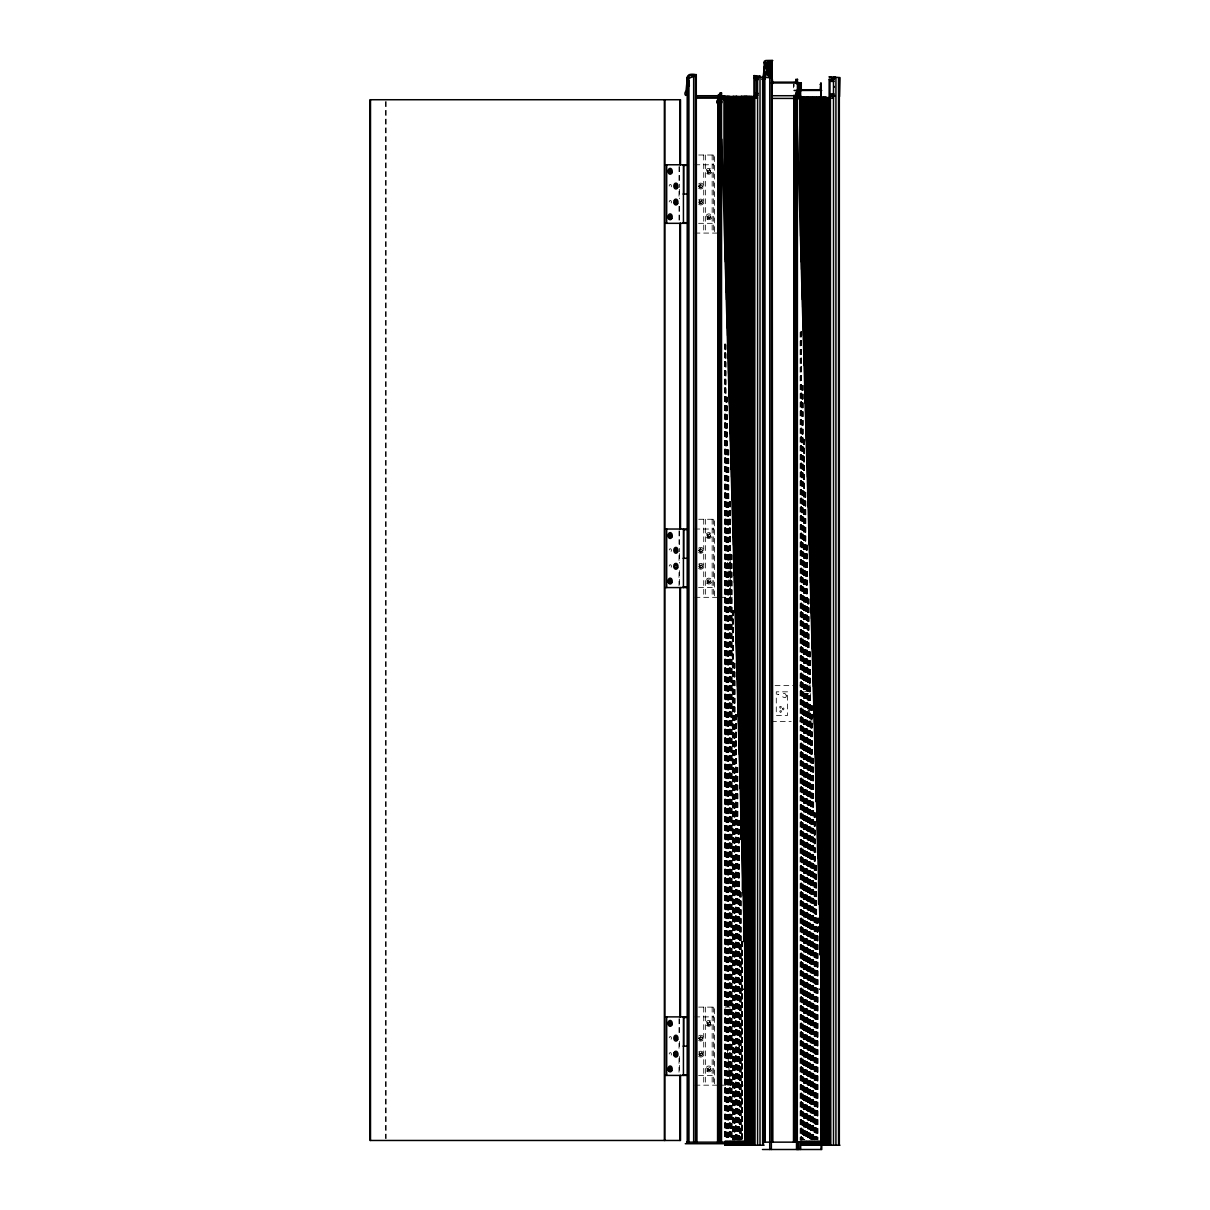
<?xml version="1.0" encoding="UTF-8"?>
<svg xmlns="http://www.w3.org/2000/svg" width="1210" height="1210" viewBox="0 0 1210 1210"><rect width="100%" height="100%" fill="white"/><g stroke="black" fill="none" stroke-linecap="round" stroke-linejoin="round"><path stroke-width="0.75" stroke-dasharray="5 3.75" d="M730.159 1045.334L730.311 1085.173L727.119 1046.151M730.159 557.492L730.311 597.332L727.119 558.309M730.159 559.111L730.311 558.717A1.633 1.633 0 0 0 728.329 556.736A1.633 1.633 0 0 0 727.588 559.459A1.633 1.633 0 0 0 730.311 558.717M739.098 1046.968L739.098 1045.334M810.685 693.602L810.624 695.432M812.288 709.151L810.534 708.425L812.288 707.699M698.745 185.916L700.242 185.705L700.409 184.117L701.014 185.599L702.617 185.765L701.119 186.37L700.953 187.974L700.348 186.491L698.745 186.31M698.745 550.187L700.242 549.975L700.409 548.372L701.014 549.869L702.617 550.036L701.119 550.641L700.953 552.229L700.348 550.747L698.745 550.58M698.745 1038.029L700.242 1037.817L700.409 1036.214L701.014 1037.711L702.617 1037.878L701.119 1038.483L700.953 1040.086L700.348 1038.588L698.745 1038.422M698.714 155.016L714.611 155.016L714.611 233.076M694.797 164.772L713.688 164.772M698.563 223.321L713.688 223.321M694.963 233.076L717.061 233.076M698.714 519.271L714.611 519.271L714.611 597.332M725.047 519.271L730.507 519.271M694.797 529.027L713.688 529.027M698.563 587.576L713.688 587.576M694.963 597.332L717.061 597.332M720.6 597.332L732.322 597.332M799.795 685.147L810.549 685.147M775.066 685.631L792.989 685.631M804.605 691.349L813.982 691.349M804.605 714.913L815.873 714.913M799.795 720.994L812.334 720.994M771.481 721.478L791.204 721.478M698.714 1007.128L714.611 1007.128L714.611 1085.173M725.047 1007.128L741.624 1007.128M694.797 1016.884L713.688 1016.884M698.563 1075.418L713.688 1075.418M694.963 1085.173L717.061 1085.173M720.6 1085.173L744.483 1085.173M818.051 917.573L818.247 927.011M817.975 918.012L818.247 931.246M818.141 918.405L817.93 1139.578M817.718 918.405L817.718 1139.578M817.506 918.405L817.506 1139.578M817.294 918.405L817.294 1139.578M817.083 918.405L817.083 1139.578M816.659 865.483L816.871 1139.578M816.447 865.483L816.447 1139.578M816.236 865.483L816.236 1139.578M816.024 865.483L816.024 1139.578M815.812 865.483L815.812 1139.578M815.601 865.483L815.601 1139.578M815.177 812.545L815.389 1139.578M814.965 812.545L814.965 1139.578M814.753 812.545L814.753 1139.578M814.542 812.545L814.542 1139.578M814.33 812.545L814.33 1139.578M814.118 812.545L814.118 1139.578M813.695 758.352L813.695 1139.578M813.483 758.352L813.483 1139.578M813.271 758.352L813.271 1139.578M813.059 758.352L813.059 1139.578M812.636 758.352L812.848 1139.578M812.424 758.352L812.424 1139.578M812.212 705.521L812.212 1139.578M812.001 705.521L812.001 1139.578M811.789 705.521L811.789 1139.578M811.577 705.521L811.577 1139.578M811.366 705.521L811.154 1139.578M810.942 705.521L810.942 1139.578M810.73 705.521L810.73 1139.578M810.519 651.872L810.519 1139.578M810.307 651.872L810.307 1139.578M809.883 651.872L809.883 1139.578M809.672 651.872L809.672 1139.578M809.46 651.872L809.46 1139.578M809.248 651.872L809.248 1139.578M809.036 598.95L809.036 1139.578M808.824 598.95L808.824 1139.578M808.401 598.95L808.401 1139.578M808.189 598.95L808.189 1139.578M807.978 598.95L807.978 1139.578M807.766 598.95L807.766 1139.578M807.554 545.105L807.342 1139.578M807.13 545.105L807.13 1139.578M806.919 545.105L806.919 1139.578M806.707 545.105L806.707 1139.578M806.495 545.105L806.495 1139.578M806.284 545.105L806.284 1139.578M805.86 492.258L806.072 1139.578M805.648 492.258L805.648 1139.578M805.436 492.258L805.436 1139.578M805.225 492.258L805.225 1139.578M805.013 492.258L805.013 1139.578M804.59 439.411L804.801 1139.578M804.378 439.411L804.378 1139.578M804.166 439.411L804.166 1139.578M803.954 439.411L803.954 1139.578M803.742 439.411L803.742 1139.578M803.531 439.411L803.319 1139.578M803.107 385.34L803.107 1139.578M802.895 385.34L802.895 1139.578M802.684 385.34L802.684 1139.578M802.472 385.34L802.472 1139.578M802.048 385.34L802.26 1139.578M801.837 385.34L801.837 1139.578M801.625 331.842L801.625 1139.578M801.413 331.842L801.307 1140.274M801.202 331.842L801.277 1140.062M800.99 331.842L800.99 1139.578M800.551 331.827L800.657 1140.274M800.128 332.266L800.128 1140.274M794.123 81.539L794.123 87.816M793.473 84.034L793.473 87.816M742.607 941.456L742.607 1139.941M742.441 941.425L742.395 1139.941M742.229 941.425L742.184 1139.941M741.806 941.425L741.972 1139.941M741.594 941.425L741.548 1139.941M741.382 941.425L741.337 1139.941M741.125 892.315L741.125 1139.941M740.959 891.936L740.913 1139.941M740.535 891.936L740.702 1139.941M740.323 891.936L740.49 1139.941M740.112 891.936L740.066 1139.941M739.9 891.936L739.855 1139.941M739.688 891.936L739.643 1139.941M739.431 820.471L739.431 1139.941M739.219 820.471L739.219 1139.941M738.796 820.471L739.008 1139.941M738.584 820.471L738.584 1139.941M738.372 820.471L738.372 1139.941M738.16 820.471L738.16 1139.941M737.949 767.548L737.949 1139.941M737.525 767.548L737.525 1139.941M737.313 767.548L737.313 1139.941M737.102 767.548L737.102 1139.941M736.89 767.548L736.89 1139.941M736.512 714.944L736.678 1139.941M736.466 714.626L736.255 1139.941M736.043 714.626L736.043 1139.941M735.831 714.626L735.831 1139.941M735.62 714.626L735.62 1139.941M735.408 714.626L735.408 1139.941M735.014 663.216L735.196 1139.941M734.803 663.216L734.773 1139.941M734.591 663.216L734.561 1139.941M734.379 663.216L734.349 1139.941M734.167 663.216L734.137 1139.941M733.956 663.216L733.925 1139.941M733.532 610.294L733.714 1139.941M733.32 610.294L733.29 1139.941M733.109 610.294L733.078 1139.941M732.897 610.294L732.867 1139.941M732.473 610.294L732.655 1139.941M732.262 610.294L732.443 1139.941M732.02 554.891L732.02 1139.941M731.838 554.528L731.808 1139.941M731.626 554.528L731.596 1139.941M731.203 554.528L731.385 1139.941M730.991 554.528L731.173 1139.941M730.779 554.528L730.749 1139.941M730.538 502.059L730.538 1139.941M730.371 501.515L730.326 1139.941M730.144 501.696L730.114 1139.941M729.721 501.696L729.902 1139.941M729.509 501.696L729.69 1139.941M729.297 501.696L729.267 1139.941M729.086 501.696L729.055 1139.941M728.843 449.969L728.843 1139.941M728.632 449.969L728.632 1139.941M728.42 449.969L728.42 1139.941M727.996 449.969L727.996 1139.941M727.785 449.969L727.785 1139.941M727.573 449.969L727.573 1139.941M727.361 397.046L727.361 1139.941M726.938 397.046L726.938 1139.941M726.711 397.046L726.711 1139.941M726.499 397.046L726.499 1139.941M726.287 397.046L726.287 1139.941M725.909 345.047L726.076 1139.941M725.864 344.124L725.652 1139.941M725.44 344.124L725.44 1139.941M725.229 344.124L725.38 1140.274M725.017 344.124L725.017 1139.941M724.805 344.124L724.73 1140.274M724.593 344.124L724.593 1139.941M713.673 155.016L713.673 233.076M713.673 519.271L713.673 597.332M713.673 1007.128L713.673 1085.173M712.161 155.016L712.161 233.076M712.161 519.271L712.161 597.332M712.161 1007.128L712.161 1085.173M705.354 155.016L705.354 233.076M705.354 519.271L705.354 597.332M705.354 1007.128L705.354 1085.173M703.721 155.016L703.721 233.076M703.721 519.271L703.721 597.332M703.721 1007.128L703.721 1085.173M679.521 166.662L679.521 187.429M679.521 189.32L679.521 198.773M679.521 206.32L679.521 221.43M679.521 530.918L679.521 551.699M679.521 553.59L679.521 563.028M679.521 570.576L679.521 585.685M679.521 1018.775L679.521 1033.869M679.521 1041.432L679.521 1048.979M679.521 1056.542L679.521 1073.527M679.007 166.662L679.007 181.772M679.007 191.21L679.007 196.882M679.007 206.32L679.007 221.43M679.007 530.918L679.007 544.137M679.007 555.466L679.007 561.137M679.007 572.466L679.007 585.685M679.007 1018.775L679.007 1033.869M679.007 1043.322L679.007 1048.979M679.007 1058.432L679.007 1073.527M386.141 101.61L386.141 1138.58M385.642 101.61L385.642 1138.58M698.609 564.238A2.934 2.934 0 0 1 702.753 564.238A2.934 2.934 0 0 1 702.753 568.367A2.934 2.934 0 0 1 698.609 568.367M698.609 548.236A2.934 2.934 0 0 1 702.753 548.236A2.934 2.934 0 0 1 702.753 552.38A2.934 2.934 0 0 1 698.609 552.38M698.609 199.983A2.934 2.934 0 0 1 702.753 199.983A2.934 2.934 0 0 1 702.753 204.112A2.934 2.934 0 0 1 698.609 204.112M698.609 183.981A2.934 2.934 0 0 1 702.753 183.981A2.934 2.934 0 0 1 702.753 188.11A2.934 2.934 0 0 1 698.609 188.11M698.609 1052.08A2.934 2.934 0 0 1 702.753 1052.08A2.934 2.934 0 0 1 702.753 1056.224A2.934 2.934 0 0 1 698.609 1056.224M698.609 1036.078A2.934 2.934 0 0 1 702.753 1036.078A2.934 2.934 0 0 1 702.753 1040.222A2.934 2.934 0 0 1 698.609 1040.222M786.318 695.795L786.318 696.053A1.603 1.603 0 0 1 784.549 697.656C778.832 696.4 784.927 690.033 786.318 695.795M708.394 217.165L709.06 218.738L709.166 217.225L710.739 216.575L709.226 216.454L708.576 214.881L708.455 216.393L706.867 216.666L708.394 217.165M708.394 581.435L708.667 583.008L709.166 581.496L710.678 581.602L709.226 580.709L709.347 579.212L708.455 580.649L706.942 580.528L708.394 581.435M708.394 1069.277L708.667 1070.865L709.166 1069.337L710.678 1069.458L709.226 1068.551L709.347 1067.054L708.455 1068.491L706.942 1068.385L708.394 1069.277M777.743 694.237L778.726 694.495L777.743 694.237M782.265 708.652C783.52 712.554 785.305 705.884 782.265 708.652M806.041 693.738L808.204 693.617L806.041 693.738M779.603 706.882C780.465 710.89 782.9 704.432 779.603 706.882M779.754 711.147C780.616 715.17 783.052 708.697 779.754 711.147M808.507 706.776C809.369 710.799 811.804 704.326 808.507 706.776M808.053 710.663C808.93 714.686 811.35 708.213 808.053 710.663M706.988 170.58L708.304 171.502L708.107 173.106L709.045 171.79L710.633 171.971L709.317 171.049L709.514 169.46L708.591 170.776L706.988 170.58M706.988 534.835L708.304 535.758L708.107 537.361L709.045 536.045L710.633 536.242L709.317 535.319L709.514 533.716L708.591 535.032L706.988 534.835M706.988 1022.692L708.304 1023.615L708.107 1025.203L709.045 1023.887L710.633 1024.083L709.317 1023.161L709.514 1021.558L708.591 1022.873L706.988 1022.692M699.304 200.663L700.136 202.04L699.304 203.431L700.681 202.599L702.057 203.431L701.24 202.04L702.057 200.663L700.681 201.495L699.304 200.663M699.304 564.919L700.136 566.31L699.304 567.687L700.681 566.855L702.057 567.687L701.24 566.31L702.057 564.919L700.681 565.751L699.304 564.919M699.304 1052.776L700.136 1054.152L699.304 1055.528L700.681 1054.697L702.057 1055.528L701.24 1054.152L702.057 1052.776L700.681 1053.592L699.304 1052.776M787.559 691.833L776.291 691.833L776.291 715.397L787.559 715.397L787.559 691.833M707.895 172.546A1.558 1.558 0 0 0 710.361 171.442A1.558 1.558 0 0 0 708.183 169.854A1.558 1.558 0 0 0 707.895 172.546M699.864 187.459A1.633 1.633 0 0 0 702.314 186.037A1.754 1.754 0 0 0 699.803 184.525A1.754 1.754 0 0 0 699.803 187.565A1.754 1.754 0 0 0 702.435 186.037A1.633 1.633 0 0 0 699.864 184.631A1.633 1.633 0 0 0 699.864 187.459M699.864 203.446A1.633 1.633 0 0 0 702.314 202.04A1.754 1.754 0 0 0 699.803 200.527A1.754 1.754 0 0 0 699.803 203.567A1.754 1.754 0 0 0 702.435 202.04A1.633 1.633 0 0 0 699.864 200.633A1.633 1.633 0 0 0 699.864 203.446M708.001 218.224A1.633 1.633 0 0 0 710.436 216.817A1.633 1.633 0 0 0 708.001 215.395A1.633 1.633 0 0 0 708.001 218.224M708.001 536.953A1.633 1.633 0 0 0 710.436 535.531A1.754 1.754 0 0 0 707.941 534.018A1.754 1.754 0 0 0 707.941 537.058A1.754 1.754 0 0 0 710.572 535.531A1.633 1.633 0 0 0 708.001 534.124A1.633 1.633 0 0 0 708.001 536.953M699.864 551.715A1.633 1.633 0 0 0 702.314 550.308A1.754 1.754 0 0 0 699.803 548.78A1.754 1.754 0 0 0 699.803 551.82A1.754 1.754 0 0 0 702.435 550.308A1.633 1.633 0 0 0 699.864 548.901A1.633 1.633 0 0 0 699.864 551.715M699.864 567.717A1.633 1.633 0 0 0 702.314 566.31A1.754 1.754 0 0 0 699.803 564.783A1.754 1.754 0 0 0 699.803 567.823A1.754 1.754 0 0 0 702.435 566.31A1.633 1.633 0 0 0 699.864 564.904A1.633 1.633 0 0 0 699.864 567.717M708.001 582.479A1.633 1.633 0 0 0 710.436 581.072A1.754 1.754 0 0 0 707.941 579.545A1.754 1.754 0 0 0 707.941 582.585A1.754 1.754 0 0 0 710.572 581.072A1.633 1.633 0 0 0 708.001 579.666A1.633 1.633 0 0 0 708.001 582.479M707.154 583.492A2.934 2.934 0 0 0 711.737 581.299A2.934 2.934 0 0 0 707.548 578.425A2.934 2.934 0 0 0 707.154 583.492M707.094 537.905A2.934 2.934 0 0 0 711.722 535.848A2.934 2.934 0 0 0 707.623 532.869A2.934 2.934 0 0 0 707.094 537.905M671.187 567.248A1.558 1.104 -90 0 0 670.446 564.752A1.558 1.104 -90 0 0 669.296 566.915A1.558 1.104 -90 0 0 671.187 567.248M671.081 551.412A1.558 1.104 -90 0 0 670.597 548.795A1.558 1.104 -90 0 0 669.236 550.701A1.558 1.104 -90 0 0 671.081 551.412M707.351 219.343A2.934 2.934 0 0 0 711.737 216.817A2.934 2.934 0 0 0 707.351 214.276A2.934 2.934 0 0 0 707.351 219.343M707.351 173.816A2.934 2.934 0 0 0 711.737 171.275A2.934 2.934 0 0 0 707.351 168.75A2.934 2.934 0 0 0 707.351 173.816M707.578 172.516A1.754 1.754 0 0 0 710.512 171.729A1.754 1.754 0 0 0 708.364 169.582A1.754 1.754 0 0 0 707.578 172.516M707.578 218.057A1.754 1.754 0 0 0 710.512 217.271A1.754 1.754 0 0 0 708.364 215.108A1.754 1.754 0 0 0 707.578 218.057M671.187 202.977A1.558 1.104 -90 0 0 670.446 200.497A1.558 1.104 -90 0 0 669.296 202.66A1.558 1.104 -90 0 0 671.187 202.977M671.263 186.824A1.558 1.104 -90 0 0 670.31 184.48A1.558 1.104 -90 0 0 669.357 186.824A1.558 1.104 -90 0 0 671.263 186.824M707.154 1071.334A2.934 2.934 0 0 0 711.737 1069.141A2.934 2.934 0 0 0 707.548 1066.282A2.934 2.934 0 0 0 707.154 1071.334M707.094 1025.747A2.934 2.934 0 0 0 711.722 1023.69A2.934 2.934 0 0 0 707.623 1020.711A2.934 2.934 0 0 0 707.094 1025.747M707.578 1024.628A1.754 1.754 0 0 0 710.512 1023.841A1.754 1.754 0 0 0 708.364 1021.694A1.754 1.754 0 0 0 707.578 1024.628M699.44 1039.39A1.754 1.754 0 0 0 702.375 1038.603A1.754 1.754 0 0 0 700.227 1036.456A1.754 1.754 0 0 0 699.44 1039.39M699.44 1055.392A1.754 1.754 0 0 0 702.375 1054.606A1.754 1.754 0 0 0 700.227 1052.458A1.754 1.754 0 0 0 699.44 1055.392M707.578 1070.154A1.754 1.754 0 0 0 710.512 1069.368A1.754 1.754 0 0 0 708.364 1067.22A1.754 1.754 0 0 0 707.578 1070.154M708.001 1024.794A1.633 1.633 0 0 0 710.436 1023.388A1.633 1.633 0 0 0 708.001 1021.981A1.633 1.633 0 0 0 708.001 1024.794M699.864 1039.556A1.633 1.633 0 0 0 702.314 1038.15A1.633 1.633 0 0 0 699.864 1036.743A1.633 1.633 0 0 0 699.864 1039.556M699.864 1055.559A1.633 1.633 0 0 0 702.314 1054.152A1.633 1.633 0 0 0 699.864 1052.745A1.633 1.633 0 0 0 699.864 1055.559M708.001 1070.321A1.633 1.633 0 0 0 710.436 1068.914A1.633 1.633 0 0 0 708.001 1067.507A1.633 1.633 0 0 0 708.001 1070.321M671.187 1055.09A1.558 1.104 -90 0 0 670.446 1052.609A1.558 1.104 -90 0 0 669.296 1054.757A1.558 1.104 -90 0 0 671.187 1055.09M671.081 1039.254A1.558 1.104 -90 0 0 670.597 1036.637A1.558 1.104 -90 0 0 669.236 1038.558A1.558 1.104 -90 0 0 671.081 1039.254M727.936 1047.557A1.633 1.633 0 0 0 730.371 1046.151A1.633 1.633 0 0 0 727.936 1044.744A1.633 1.633 0 0 0 727.936 1047.557M736.875 1047.557A1.633 1.633 0 0 0 739.325 1046.151A1.633 1.633 0 0 0 736.875 1044.744A1.633 1.633 0 0 0 736.875 1047.557"/><path stroke-width="1.5" d="M771.36 63.359L769.983 64.493L769.983 75.837M754.737 94.637L756.114 93.457L756.371 98.192M829.969 95.756L831.33 94.577L831.588 95.529L834.991 95.529M764.448 66.686C765.416 64.841 762.179 60.969 765.794 60.5C783.883 59.971 759.683 61.68 771.36 63.101M694.963 76.185L690.955 77.425M688.399 76.835C686.085 72.176 701.951 75.217 693.663 75.186L693.663 1142.149M758.489 77.198L756.114 79.482L754.737 78.317M764.448 62.905L765.068 62.133L763.616 76.911L762.421 76.865M763.933 73.659L765.068 62.133L763.117 76.865L764.569 73.719L764.085 77.758L764.085 72.025M765.144 67.957L765.068 62.133M767.322 70.649L768.017 71.889L765.673 72.297L764.569 75.368M766.505 63.843L766.505 70.649M694.963 76.079C679.793 73.25 691.318 83.959 686.418 92.157C685.374 89.858 683.937 94.834 685.813 95.469M685.919 92.111L687.356 77.682L687.855 85.29M686.403 92.217L687.295 89.843M687.87 77.667L686.448 94.819M687.945 83.384L686.736 88.965L687.855 90.689M688.55 76.865L688.671 76.124M689.14 81.01L689.307 86.016M762.466 79.542L762.587 78.801M686.524 90.553L687.235 89.933L687.235 1142.149M763.268 78.06L764.115 77.788M820.093 90.039L820.788 83.127M743.59 98.267L742.895 99.477L743.847 99.734M744.891 96.694L744.558 97.813M820.819 96.694L820.123 97.904L821.061 98.161M769.726 1149.5L769.726 63.994L767.306 65.174L771.36 65.174M723.111 96.286L721.841 96.286M724.17 96.482L725.229 96.286L725.38 258.849M725.652 96.482L727.149 96.286M725.062 98.01L725.486 262.01M725.486 98.01L726.121 284.652M725.909 98.01L726.333 292.2M726.333 98.01L726.544 299.747M728.208 96.286L726.938 96.286M726.544 98.01L726.968 314.857M727.391 98.01L727.815 343.156M727.815 98.01L728.027 350.703M729.69 96.286L728.42 96.286M729.69 96.482L732.231 96.482M728.45 98.01L728.874 380.908M728.874 98.01L729.297 396.003M729.297 98.01L729.509 403.55M729.933 98.01L730.356 433.755M730.356 98.01L730.779 448.849M732.443 96.482L733.502 96.286M731.203 98.01L731.415 469.601M731.415 98.01L731.838 484.711M731.838 98.01L732.262 499.806M732.262 98.01L732.685 514.9M732.685 98.01L732.897 522.448M732.897 98.01L733.32 537.542M733.744 98.01L734.167 567.747M734.167 98.01L734.379 575.294M734.379 98.01L734.803 590.389M736.466 96.286L733.714 96.286M734.803 98.01L735.226 605.484M735.226 98.01L735.65 618.703M735.65 98.01L735.861 626.251M735.861 98.01L736.3 641.345M736.724 98.01L737.147 671.55M737.147 98.01L737.359 679.097M737.782 98.01L738.206 709.287M738.206 98.01L738.629 724.382M738.629 98.01L738.841 737.601M740.278 96.482L741.76 96.286M739.265 98.01L739.688 762.134M739.688 98.01L740.112 788.557M740.112 98.01L740.323 788.557M740.323 98.01L740.747 797.995M740.747 98.01L741.17 839.513M741.17 98.01L741.594 839.513M742.819 96.482L744.301 96.286M741.594 98.01L742.017 843.279M741.806 98.01L742.229 850.827M742.229 98.01L742.441 890.469M743.5 98.01L743.711 941.425M743.711 98.01L744.135 941.425M745.784 96.286L744.089 96.286M745.784 96.482L746.842 96.286M744.77 98.01L745.194 1145.25M745.194 98.01L745.617 1145.25M746.041 98.01L746.464 1145.25M748.113 96.286L747.054 96.286M746.464 98.01L746.676 1145.25M748.113 96.482L749.595 96.286M746.676 98.01L747.311 1145.25M747.099 98.01L747.523 1145.25M747.523 98.01L747.946 1145.25M747.946 98.01L748.158 1145.25M749.595 96.482L751.077 96.286M748.158 98.01L748.37 1145.25M748.582 98.01L749.005 1145.25M749.005 98.01L749.429 1145.25M749.64 98.01L750.064 1145.25M750.064 98.01L750.487 1145.25M750.487 98.01L750.911 1145.25M751.123 98.01L751.546 1145.25M751.546 98.01L751.97 1145.25M752.393 98.01L752.605 1145.25M752.605 98.01L753.028 1145.25M753.028 98.01L753.452 1145.25M754.087 98.01L754.511 1145.25M797.496 97.405L796.437 97.602L797.239 98.418M797.496 97.602L798.978 97.602M798.131 97.602L798.766 97.602M800.672 97.602L801.202 254.463M801.519 97.405L800.778 98.01L801.58 98.827M800.99 98.01L801.943 97.405L801.837 277.105M801.413 98.01L802.154 97.405L802.26 292.2M801.837 98.01L802.578 97.405L802.684 307.31M802.26 98.01L803.001 97.405L802.895 314.857M802.472 98.01L803.425 97.405L803.531 335.609M802.895 98.01L803.637 97.405L803.742 343.156M803.319 98.01L804.06 97.405L804.166 358.266M803.742 98.01L804.484 97.405L804.378 365.813M803.954 98.01L804.907 97.405L805.013 388.455M804.378 98.01L805.119 97.405L805.225 396.003M805.225 98.01L805.966 97.405L806.072 426.207M805.436 98.01L806.389 97.405L806.495 441.302M805.86 98.01L806.813 97.405M806.284 98.01L807.025 97.405L806.919 456.397M806.707 98.01L807.448 97.405L807.554 477.163M806.919 98.01L807.872 97.405M807.342 98.01L808.295 97.405L808.189 499.806M807.766 98.01L808.507 97.405L808.401 507.353M808.189 98.01L808.93 97.405L809.036 529.995M808.401 98.01L809.354 97.405L809.46 545.105M808.824 98.01L809.777 97.405L809.672 552.652M809.248 98.01L809.989 97.405L810.095 567.747M809.672 98.01L810.413 97.405L810.519 582.842M809.883 98.01L810.836 97.405L810.73 590.389M810.307 98.01L811.26 97.405L811.366 613.046M810.73 98.01L811.471 97.405L811.577 618.703M811.577 98.01L812.318 97.405L812.212 641.345M811.789 98.01L812.742 97.405L812.848 663.987M812.212 98.01L812.954 97.405L813.059 671.55M813.059 98.01L813.801 97.405L813.695 694.192M813.271 98.01L814.224 97.405L814.33 716.834M813.695 98.01L814.436 97.405L814.542 724.382M814.542 98.01L815.283 97.405L815.389 754.586M814.753 98.01L815.706 97.405L815.812 767.79M815.601 98.01L816.342 97.405L816.236 801.761M816.024 98.01L816.765 97.405L816.871 805.542M816.236 98.01L817.189 97.405L817.294 820.637M817.083 98.01L817.824 97.405L817.718 852.717M817.506 98.01L818.247 97.405L818.353 858.389M817.718 98.01L818.671 97.405L818.565 903.673M818.141 98.01L818.883 97.405L818.777 903.673M818.565 98.01L819.306 97.405L819.2 903.673M818.989 98.01L819.73 97.405L819.835 954.629M819.2 98.01L820.153 97.405L820.047 954.629M819.624 98.01L820.365 97.405L820.259 954.629M820.047 98.01L820.788 97.405L820.894 954.629M820.683 98.01L821.635 97.405L821.529 1145.25M821.106 98.01L822.059 97.405L822.165 1145.25M821.529 98.01L822.271 97.405L822.376 1145.25M822.165 98.01L823.118 97.405L823.012 1145.25M822.588 98.01L823.541 97.405L823.647 1145.25M823.012 98.01L823.753 97.405L823.859 1145.25M823.647 98.01L824.6 97.405L824.494 1145.25M824.071 98.01L825.023 97.405L825.129 1145.25M824.494 98.01L825.235 97.405L825.341 1145.25M824.917 98.01L825.659 97.405L825.553 1145.25M825.341 98.01L826.082 97.405L826.188 1145.25M825.553 98.01L826.294 97.405L826.4 1145.25M826.4 98.01L826.823 1145.25M826.823 98.01L827.035 1145.25M827.035 98.01L827.459 1145.25M827.459 98.01L827.882 1145.25M827.882 98.01L828.305 1145.25M828.517 98.01L828.941 1145.25M828.941 98.01L829.364 1145.25M830 98.01L830.423 1145.25M830.423 98.01L830.635 1145.25M769.938 77.727L763.344 77.243L762.043 79.361M692.453 75.58L693.663 75.67M768.365 75.58L769.59 75.67M743.606 989.296L745.874 988.494L725.38 96.543L721.084 96.543M819.518 989.296L821.802 988.494L801.307 96.543L796.997 96.543M839.528 96.588L839.982 77.576L833.493 77.107L833.493 1145.25M753.936 77.984L757.263 77.969L757.747 76.88L753.951 75.685L754.087 1145.25M829.969 79.24C840.405 77.939 818.867 75.928 835.656 77.349M740.853 97.435L744.573 97.299L744.77 1145.25M769.983 64.493L766.505 62.179L766.505 71.617M772.161 62.844L771.36 62.844L771.36 76.502M769.726 64.523L771.36 64.523M766.505 71.481L767.322 71.481M769.59 75.186C777.622 75.292 762.739 71.995 764.1 76.744M753.936 75.58L760.44 76.23M759.759 76.245L758.988 77.198M696.279 76.805L695.463 76.805L695.463 1142.149M772.192 76.805L771.39 76.805L771.36 1149.5M757.581 1145.25L757.581 77.107L764.07 77.576M834.991 77.364L831.33 80.601L829.969 79.497M689.307 77.727L690.123 78.015M772.161 77.939L772.812 83.611M764.538 78.847L765.31 78.847M796.407 83.808L796.407 80.026L797.587 79.406L795.756 79.361L795.756 83.127M754.737 79.633L756.371 79.633M756.371 92.852L756.371 79.104L758.383 79.512M833.493 79.512L834.31 79.512M754.737 80.283L757.445 80.283M772.161 82.144L795.756 82.144M771.36 82.976L801.277 82.976L801.277 90.523M821.076 82.976L821.772 1149.5L762.466 1149.5M800.627 84.624L800.112 88.663M797.98 89.737L799.099 89.737M800.627 89.737L821.046 89.737M794.078 90.463L821.726 90.432M696.279 91.612L696.93 1142.149M772.192 91.612L772.842 1142.149M754.737 92.792L757.445 92.792M720.51 1142.149L720.51 93.654L721.538 92.988L719.859 92.988L719.859 1142.149M754.737 93.442L758.156 93.442M754.737 95.091L758.11 95.091M696.279 95.726L717.575 95.726M718.226 95.726L719.859 95.726M772.192 95.726L793.503 95.726M795.772 95.726L793.775 95.681L793.775 98.418L771.965 98.418M829.969 96.21L835.006 96.21M751.077 96.482L753.936 96.482M696.748 97.299L718.558 97.299L718.558 94.561L720.54 94.803L719.209 95.212L719.209 97.299L754.737 97.299M826.294 97.602L829.153 97.602M695.992 98.101L723.429 98.101L723.429 99.734L722.703 98.101M724.079 98.101L742.29 98.101M742.94 98.101L744.573 98.101M754.722 98.01L757.581 98.01M830.635 98.01L833.493 98.01M829.969 98.418L794.425 98.418L795.439 95.681M799.296 99.22L817.521 99.22M818.172 99.22L819.79 99.22M665.712 164.772L686.569 164.772M683.438 165.392L686.282 165.392M683.121 194.039L686.312 194.039M683.121 222.685L686.312 222.685M665.712 223.321L686.569 223.321M665.712 529.027L686.569 529.027M683.438 529.662L686.282 529.662M683.121 558.309L686.312 558.309M683.121 586.956L686.312 586.956M665.712 587.576L686.569 587.576M744.256 989.296L745.874 989.296M665.712 1016.884L686.569 1016.884M683.438 1017.504L686.282 1017.504M683.121 1046.151L686.312 1046.151M683.121 1074.798L686.312 1074.798M665.712 1075.418L686.569 1075.418M686.569 1142.149L745.874 1142.149M762.875 1142.149L821.802 1142.149M685.268 1143.722L725.758 1143.722M764.039 1145.25L724.851 1145.25L724.851 1141.469M800.778 1145.25L839.952 1145.25M834.25 87.15L834.25 86.47M721.916 95.998L724.73 96.543L745.874 988.494L721.735 139.135M796.407 82.144L800.627 82.976L800.808 90.523M820.093 84.367L821.046 84.624L821.046 1149.5M725.652 98.827L725.062 97.813L725.062 246.916M800.112 84.897L801.05 89.328L801.277 82.976M800.581 97.995L799.931 96.543L799.931 209.784M724.004 96.543L724.654 97.995M799.901 82.976L799.901 88.406M833.509 77.213L835.928 77.773L835.928 1145.25M757.581 77.213L760.016 77.773L760.016 1145.25M813.014 670.325L801.307 96.543L801.413 262.01M725.38 96.543L737.087 670.325M839.332 1145.25L839.332 77.773L838.545 77.773L838.545 1145.25M830.211 97.813L830.211 1145.25M830 1145.25L829.969 94.561L831.845 95.076L834.023 93.911L829.969 93.911L829.969 81.403L834.023 81.403L831.845 80.223L829.969 80.752L829.153 79.104L829.153 1145.25M829.576 97.813L829.576 1145.25M828.729 97.813L828.517 1145.25M828.094 97.813L828.094 1145.25M827.67 97.813L827.67 1145.25M826.611 97.813L826.611 1145.25M825.87 97.405L825.976 1145.25M824.812 97.405L824.917 1145.25M824.388 97.405L824.282 1145.25M823.965 97.405L824.071 1145.25M823.329 97.405L823.435 1145.25M822.906 97.405L822.8 1145.25M822.482 97.405L822.588 1145.25M821.424 97.405L821.318 1145.25M820.894 1141.469L820.894 1145.25M820.577 97.405L820.683 954.629M820.683 1141.469L820.683 1145.25M820.259 1141.469L820.259 1145.25M820.047 1141.469L820.047 1145.25M819.835 1141.469L819.835 1145.25M819.518 97.405L819.624 903.673M819.624 1141.469L819.624 1145.25M819.2 1141.469L819.2 1145.25M819.094 97.405L818.989 903.673M818.989 1141.469L818.989 1145.25M818.777 1141.469L818.777 1145.25M818.565 1141.469L818.565 1145.25M818.353 1141.469L818.353 1145.25M818.036 97.405L818.141 852.717M817.93 1141.469L817.93 1145.25M817.718 1141.469L817.718 1145.25M817.612 97.405L817.506 852.717M817.506 1141.469L817.506 1145.25M817.294 1141.469L817.294 1145.25M816.977 97.405L817.083 813.09M817.083 1141.469L817.083 1145.25M816.871 1141.469L816.659 1145.25M816.553 97.405L816.447 801.761M816.447 1141.469L816.447 1145.25M816.236 1141.469L816.236 1145.25M816.13 97.405L816.024 775.338M816.024 1141.469L816.024 1145.25M815.812 1141.469L815.812 1145.25M815.495 97.405L815.601 762.134M815.601 1141.469L815.601 1145.25M815.177 1141.469L815.177 1145.25M815.071 97.405L814.965 750.805M814.965 1141.469L814.965 1145.25M814.648 97.405L814.753 731.929M814.753 1141.469L814.753 1145.25M814.542 1141.469L814.542 1145.25M814.33 1141.469L814.33 1145.25M814.012 97.405L814.118 709.287M814.118 1141.469L814.118 1145.25M813.695 1141.469L813.695 1145.25M813.589 97.405L813.483 686.645M813.483 1141.469L813.483 1145.25M813.165 97.405L813.271 679.097M813.271 1141.469L813.271 1145.25M813.059 1141.469L813.059 1145.25M812.636 1141.469L812.636 1145.25M812.53 97.405L812.424 648.893M812.424 1141.469L812.424 1145.25M812.212 1141.469L812.212 1145.25M812.107 97.405L812.001 633.798M812.001 1141.469L812.001 1145.25M811.683 97.405L811.789 626.251M811.789 1141.469L811.789 1145.25M811.577 1141.469L811.577 1145.25M811.366 1141.469L811.366 1145.25M811.048 97.405L810.942 597.937M810.942 1141.469L810.942 1145.25M810.73 1141.469L810.73 1145.25M810.519 1141.469L810.519 1145.25M810.201 97.405L810.307 575.294M810.307 1141.469L810.307 1145.25M809.883 1141.469L809.883 1145.25M809.672 1141.469L809.672 1145.25M809.46 1141.469L809.46 1145.25M809.142 97.405L809.248 537.542M809.248 1141.469L809.248 1145.25M809.036 1141.469L809.036 1145.25M808.719 97.405L808.824 522.448M808.824 1141.469L808.613 1145.25M808.401 1141.469L808.401 1145.25M808.189 1141.469L808.189 1145.25M808.083 97.405L807.978 492.258M807.978 1141.469L807.978 1145.25M807.66 97.405L807.766 484.711M807.766 1141.469L807.766 1145.25M807.342 1141.469L807.342 1145.25M807.236 97.405L807.13 463.944M807.13 1141.469L807.13 1145.25M806.919 1141.469L806.919 1145.25M806.601 97.405L806.707 448.849M806.707 1141.469L806.707 1145.25M806.495 1141.469L806.495 1145.25M806.178 97.405L806.284 433.755M806.284 1141.469L806.284 1145.25M806.072 1141.469L805.86 1145.25M805.754 97.405L805.648 411.098M805.648 1141.469L805.648 1145.25M805.331 97.405L805.436 403.55M805.436 1141.469L805.436 1145.25M805.225 1141.469L805.225 1145.25M805.013 1141.469L805.013 1145.25M804.695 97.405L804.801 380.908M804.59 1141.469L804.801 1145.25M804.378 1141.469L804.378 1145.25M804.166 1141.469L804.166 1145.25M803.848 97.405L803.954 350.703M803.954 1141.469L803.954 1145.25M803.742 1141.469L803.742 1145.25M803.319 1141.469L803.319 1145.25M803.213 97.405L803.107 320.514M803.107 1141.469L803.107 1145.25M802.895 1141.469L802.895 1145.25M802.684 1141.469L802.684 1145.25M802.366 97.405L802.472 299.747M802.472 1141.469L802.472 1145.25M802.26 1141.469L802.048 1145.25M801.837 1141.469L801.837 1145.25M801.731 97.405L801.625 269.558M801.625 1141.469L801.625 1145.25M801.413 1141.469L801.413 1145.25M801.202 1141.469L801.202 1145.25M800.884 97.405L800.99 246.916M800.99 1141.469L800.99 1145.25M800.627 82.976L800.657 236.207M800.778 1141.469L800.627 1149.5M800.249 97.602L799.19 97.602L799.099 83.792L797.98 83.792L797.98 95.408M799.099 1141.938L799.099 1149.5M798.177 90.463L798.177 98.01M798.177 1141.953L798.177 1149.5M797.98 1141.938L797.98 1149.5M797.42 79.361L797.329 1149.5M796.513 90.463L796.513 96.119M796.513 1141.953L796.513 1149.5M796.422 1142.149L796.422 93.654L797.768 93.321L795.772 92.988L795.772 1142.149M794.153 1142.149L794.153 95.136L793.503 1142.149M772.161 60.5L772.192 1142.149M768.955 64.523L768.955 75.852M767.957 64.523L767.957 75.852M767.291 62.179L767.322 75.247M765.673 72.297L765.673 76.079M765.083 1142.149L764.554 76.049L764.584 1142.149M764.523 62.073L764.554 67.805M763.404 1145.25L763.404 77.773L762.633 77.773L762.633 1145.25M757.158 79.633L757.158 92.852M754.737 77.984L754.722 1145.25M754.299 97.813L754.299 1145.25M753.664 97.813L753.875 1145.25M753.24 97.813L753.24 1145.25M752.817 97.813L752.817 1145.25M752.181 97.813L752.181 1145.25M751.758 97.813L751.758 1145.25M751.334 97.813L751.334 1145.25M750.699 97.813L750.699 1145.25M750.276 97.813L750.276 1145.25M749.852 97.813L749.852 1145.25M749.217 97.813L749.217 1145.25M748.793 97.813L748.793 1145.25M747.735 97.813L747.735 1145.25M746.888 97.813L746.888 1145.25M746.252 97.813L746.252 1145.25M745.995 96.286L746.041 1145.25M745.405 97.813L745.405 1145.25M744.982 97.813L744.982 1145.25M744.347 97.813L744.347 941.425M744.347 1141.469L744.347 1145.25M744.135 1141.469L744.135 1145.25M743.923 97.813L743.923 941.425M743.923 1141.469L743.923 1145.25M743.711 1141.469L743.711 1145.25M743.5 97.813L743.5 896.126M743.5 1141.469L743.5 1145.25M743.288 97.813L743.076 890.469M743.288 1141.469L743.288 1145.25M743.031 96.482L741.548 96.286M742.864 97.813L742.864 890.469M742.864 1141.469L742.864 1145.25M742.653 97.813L742.653 890.469M742.653 1141.469L742.653 1145.25M742.441 1141.469L742.441 1145.25M742.229 1141.469L742.229 1145.25M742.017 1141.469L741.806 1145.25M741.594 1141.469L741.594 1145.25M741.382 97.813L741.382 839.513M741.382 1141.469L741.382 1145.25M741.17 1141.469L741.17 1145.25M740.959 97.813L740.959 805.542M740.959 1141.469L740.959 1145.25M740.747 1141.469L740.747 1145.25M740.323 1141.469L740.323 1145.25M740.066 96.482L736.255 96.286M740.112 1141.469L740.112 1145.25M739.9 97.813L739.9 767.79M739.9 1141.469L739.9 1145.25M739.688 1141.469L739.688 1145.25M739.476 97.813L739.476 754.586M739.476 1141.469L739.476 1145.25M739.053 97.813L739.265 747.039M739.053 1141.469L739.053 1145.25M738.841 1141.469L738.841 1145.25M738.629 1141.469L738.629 1145.25M738.418 97.813L738.418 716.834M738.418 1141.469L738.418 1145.25M738.206 1141.469L738.206 1145.25M737.994 97.813L737.994 701.739M737.994 1141.469L737.994 1145.25M737.571 97.813L737.571 686.645M737.571 1141.469L737.571 1145.25M737.359 1141.469L737.359 1145.25M737.147 1141.469L737.147 1145.25M736.935 97.813L736.935 663.987M736.935 1141.469L736.935 1145.25M736.512 97.813L736.724 656.44M736.512 1141.469L736.724 1145.25M736.3 1141.469L736.3 1145.25M736.073 97.813L736.073 633.798M736.073 1141.469L736.073 1145.25M735.861 1141.469L735.861 1145.25M735.65 1141.469L735.65 1145.25M735.438 97.813L735.438 613.046M735.438 1141.469L735.438 1145.25M735.226 1141.469L735.014 1145.25M734.803 1141.469L734.803 1145.25M734.591 97.813L734.591 582.842M734.591 1141.469L734.591 1145.25M734.379 1141.469L734.379 1145.25M734.167 1141.469L734.167 1145.25M733.956 97.813L733.956 560.2M733.956 1141.469L733.744 1145.25M733.532 97.813L733.532 545.105M733.532 1141.469L733.532 1145.25M733.32 1141.469L733.32 1145.25M733.109 97.813L733.109 529.995M733.109 1141.469L733.109 1145.25M732.897 1141.469L732.897 1145.25M732.473 1141.469L732.473 1145.25M732.262 1141.469L732.262 1145.25M732.05 97.813L732.05 492.258M732.05 1141.469L732.05 1145.25M731.838 1141.469L731.838 1145.25M731.626 97.813L731.626 477.163M731.626 1141.469L731.626 1145.25M731.203 1141.469L731.415 1145.25M730.991 97.813L730.991 456.397M730.991 1141.469L730.991 1145.25M730.779 1141.469L730.779 1145.25M730.568 97.813L730.568 441.302M730.568 1141.469L730.568 1145.25M730.356 1141.469L730.356 1145.25M730.144 97.813L730.144 426.207M730.144 1141.469L730.144 1145.25M729.721 97.813L729.933 418.645M729.721 1141.469L729.721 1145.25M729.509 1141.469L729.509 1145.25M729.297 1141.469L729.297 1145.25M729.086 97.813L729.086 388.455M729.086 1141.469L729.086 1145.25M728.874 1141.469L728.874 1145.25M728.662 97.813L728.662 373.361M728.662 1141.469L728.45 1145.25M728.239 97.813L728.239 358.266M728.239 1141.469L728.239 1145.25M728.027 1141.469L728.027 1145.25M727.815 1141.469L727.815 1145.25M727.603 97.813L727.603 335.609M727.603 1141.469L727.603 1145.25M727.18 97.813L727.391 328.061M727.391 1141.469L727.391 1145.25M726.968 1141.469L726.968 1145.25M726.756 97.813L726.756 307.31M726.756 1141.469L726.756 1145.25M726.544 1141.469L726.544 1145.25M726.333 1141.469L726.333 1145.25M726.121 1141.469L725.909 1145.25M725.697 97.813L725.697 269.558M725.697 1141.469L725.697 1145.25M725.486 1141.469L725.486 1145.25M725.274 1141.469L725.274 1145.25M725.062 1141.469L725.062 1145.25M724.805 96.286L724.73 236.207M724.382 96.482L722.899 96.286M723.958 96.286L724.004 209.784M721.538 92.988L721.523 1142.149M720.131 100.233L720.131 98.902A2.934 2.934 0 0 0 716.88 101.821A2.934 2.934 0 0 0 720.131 104.741L720.131 103.319M720.131 101.035L720.131 102.502M718.226 1142.149L718.226 95.136L717.575 1142.149M696.279 74.506L696.279 1142.149M688.626 77.939L688.671 1142.149M688.55 78.756L688.55 1142.149M687.719 90.599L687.703 1142.149M687.356 77.682L687.462 85.487M687.325 77.621L687.25 85.986M683.741 165.392L683.741 194.039M683.741 529.662L683.741 558.309M683.741 1017.504L683.741 1046.151M683.438 164.772L683.438 223.321M683.438 529.027L683.438 587.576M683.438 1016.884L683.438 1075.418M680.504 164.772L680.504 99.734L370.003 99.734L370.003 1140.47L680.504 1140.47L680.504 1075.418M680.504 223.321L680.504 529.027M680.504 587.576L680.504 1016.884M680.005 99.734L680.005 164.772M680.005 223.321L680.005 529.027M680.005 587.576L680.005 1016.884M680.005 1075.418L680.005 1140.47M666.695 164.772L666.695 223.321M666.695 529.027L666.695 587.576M666.695 1016.884L666.695 1075.418M664.865 99.734L664.865 1140.47M664.366 99.734L664.366 1140.47M370.502 99.734L370.502 1140.47M721.765 100.808A5.097 5.097 0 0 1 721.765 102.82M670.234 580.195A1.754 1.24 -90 0 1 669.78 582.585M669.16 582.827A1.754 1.24 -90 0 1 668.54 582.585M675.528 567.823A1.754 1.24 -90 0 1 674.59 568.004M674.59 564.601A1.754 1.24 -90 0 1 675.225 564.601M675.528 548.78A1.754 1.24 -90 0 1 676.103 549.854M676.103 550.762A1.754 1.24 -90 0 1 675.982 551.185A1.558 1.104 -90 0 0 674.62 548.795M670.038 534.291A1.754 1.24 -90 0 1 670.038 536.786M670.007 580.089A1.558 1.104 -90 0 1 669.856 582.282M669.327 582.615A1.558 1.104 -90 0 1 668.51 582.328M674.469 564.873A1.558 1.104 -90 0 1 675.316 564.858M675.588 567.535A1.558 1.104 -90 0 1 674.499 567.747M669.78 534.245A1.558 1.104 -90 0 1 669.871 536.726M670.234 215.94A1.754 1.24 -90 0 1 669.78 218.329M669.16 218.571A1.754 1.24 -90 0 1 668.54 218.329M675.785 200.799A1.754 1.24 -90 0 1 676.103 202.493M675.528 203.567A1.754 1.24 -90 0 1 674.59 203.749M674.59 200.346A1.754 1.24 -90 0 1 675.225 200.346M675.528 184.525A1.754 1.24 -90 0 1 675.982 185.16M670.038 170.035A1.754 1.24 -90 0 1 670.038 172.516M670.007 215.834A1.558 1.104 -90 0 1 669.856 218.027M669.327 218.36A1.558 1.104 -90 0 1 668.51 218.072M674.469 200.603A1.558 1.104 -90 0 1 675.316 200.603M675.77 201.087A1.558 1.104 -90 0 1 675.936 202.63M675.588 203.28A1.558 1.104 -90 0 1 674.499 203.492M675.195 184.54A1.558 1.104 -90 0 1 675.966 185.644M669.78 169.99A1.558 1.104 -90 0 1 669.871 172.47M670.038 1067.674A1.754 1.24 -90 0 1 670.038 1070.154M669.16 1070.668A1.754 1.24 -90 0 1 668.54 1070.442M674.59 1052.458A1.754 1.24 -90 0 1 675.225 1052.458M675.785 1055.392A1.754 1.24 -90 0 1 675.528 1055.68M674.908 1055.907A1.754 1.24 -90 0 1 674.59 1055.846M674.288 1055.68A1.754 1.24 -90 0 1 673.834 1053.275M669.78 1021.86A1.754 1.24 -90 0 1 670.234 1024.265M670.007 1067.931A1.558 1.104 -90 0 1 668.51 1070.184M674.469 1052.715A1.558 1.104 -90 0 1 675.316 1052.7M675.785 1055.09A1.558 1.104 -90 0 1 674.242 1055.392A1.558 1.104 -90 0 1 674.03 1053.214M668.434 1022.193A1.558 1.104 -90 0 1 670.068 1024.265M669.856 171.638L670.325 173.196L670.4 171.699L671.52 171.427L670.249 169.339L669.901 170.852L668.827 170.746L669.856 171.638M669.856 535.894L670.325 537.467L670.4 535.954L671.52 535.682L670.249 533.595L669.901 535.122L668.827 535.002L669.856 535.894M669.856 1023.751L670.325 1025.309L670.4 1023.811L671.52 1023.539L670.249 1021.437L669.901 1022.964L668.827 1022.843L669.856 1023.751M668.858 216.106L669.659 218.632L670.31 217.316L671.308 217.86L670.642 214.987L669.992 216.303L668.858 216.106M668.858 580.377L669.659 582.887L670.31 581.571L671.308 582.116L670.642 579.242L669.992 580.573L668.858 580.377M668.858 1068.218L669.659 1070.744L670.31 1069.428L671.308 1069.958L670.642 1067.099L669.992 1068.415L668.858 1068.218M674.923 184.661L674.923 187.429L675.891 186.597L676.647 187.656L676.874 184.661L675.891 185.493L674.923 184.661M674.923 548.917L674.923 551.684L675.891 550.852L676.647 551.926L676.874 548.917L675.891 549.748L674.923 548.917M674.923 1036.773L674.923 1039.526L675.891 1038.709L676.647 1039.768L676.874 1036.773L675.891 1037.605L674.923 1036.773M675.709 200.119L674.53 202.312L676.087 203.976L677.267 201.768L675.709 200.119M675.709 564.374L674.53 566.582L676.087 568.231L677.267 566.038L675.709 564.374M675.709 1052.216L674.53 1054.424L676.087 1056.088L677.267 1053.88L675.709 1052.216M800.657 96.543L796.422 95.726L821.802 988.494L800.657 96.543M719.315 104.287L719.315 99.356A2.511 2.511 0 0 0 719.315 104.287M671.943 536.998A2.934 2.072 -90 0 0 670.143 532.612A2.934 2.072 -90 0 0 668.359 536.998A2.934 2.072 -90 0 0 671.943 536.998M677.691 551.76A2.934 2.072 -90 0 0 675.891 547.374A2.934 2.072 -90 0 0 674.106 551.76A2.934 2.072 -90 0 0 677.691 551.76M677.691 567.762A2.934 2.072 -90 0 0 675.891 563.376A2.934 2.072 -90 0 0 674.106 567.762A2.934 2.072 -90 0 0 677.691 567.762M671.943 582.539A2.934 2.072 -90 0 0 670.143 578.138A2.934 2.072 -90 0 0 668.359 582.539A2.934 2.072 -90 0 0 671.943 582.539M671.943 172.743A2.934 2.072 -90 0 0 670.143 168.356A2.934 2.072 -90 0 0 668.359 172.743A2.934 2.072 -90 0 0 671.943 172.743M677.691 187.505A2.934 2.072 -90 0 0 675.891 183.118A2.934 2.072 -90 0 0 674.106 187.505A2.934 2.072 -90 0 0 677.691 187.505M677.691 203.507A2.934 2.072 -90 0 0 675.891 199.121A2.934 2.072 -90 0 0 674.106 203.507A2.934 2.072 -90 0 0 677.691 203.507M671.822 218.526A2.934 2.072 -90 0 0 670.37 213.898A2.934 2.072 -90 0 0 668.253 217.997A2.934 2.072 -90 0 0 671.822 218.526M671.943 1024.855A2.934 2.072 -90 0 0 670.143 1020.453A2.934 2.072 -90 0 0 668.359 1024.855A2.934 2.072 -90 0 0 671.943 1024.855M677.691 1039.617A2.934 2.072 -90 0 0 675.891 1035.216A2.934 2.072 -90 0 0 674.106 1039.617A2.934 2.072 -90 0 0 677.691 1039.617M677.555 1055.907A2.934 2.072 -90 0 0 676.148 1051.248A2.934 2.072 -90 0 0 674 1055.302A2.934 2.072 -90 0 0 677.555 1055.907M671.822 1070.638A2.934 2.072 -90 0 0 670.37 1066.01A2.934 2.072 -90 0 0 668.253 1070.109A2.934 2.072 -90 0 0 671.822 1070.638"/></g></svg>
